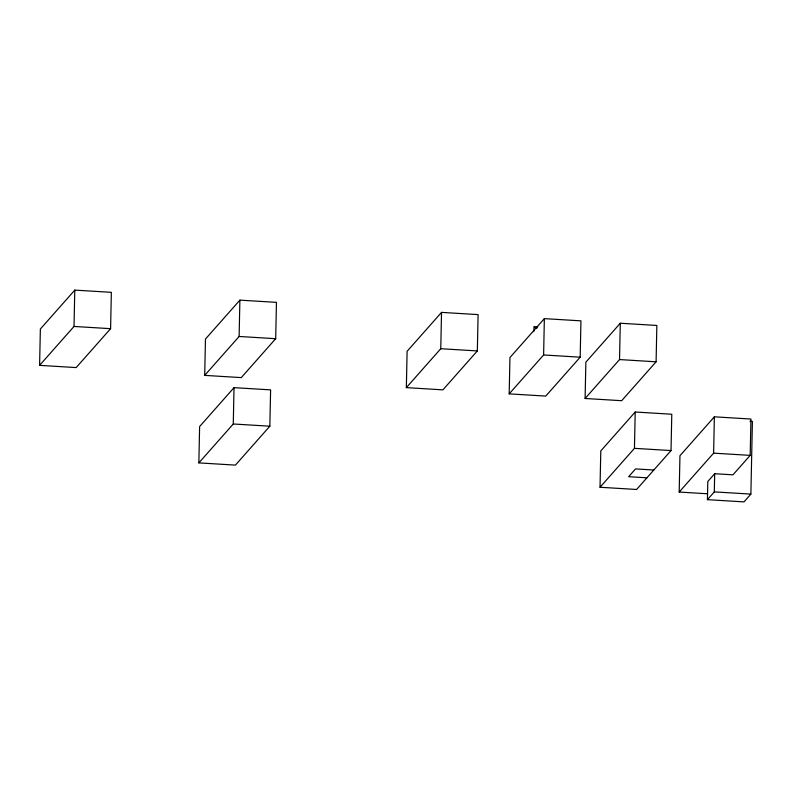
<?xml version="1.0" encoding="UTF-8"?>
<svg xmlns="http://www.w3.org/2000/svg" width="792" height="792" viewBox="0 0 792 792"><rect width="100%" height="100%" fill="white"/><g stroke="black" fill="none" stroke-linecap="round" stroke-linejoin="round"><path stroke-width="1.19" d="M39.6 365.36L40.362 329.026L74.785 290.11L111.355 292.337L110.593 328.67L76.171 367.577L39.6 365.36L74.022 326.452L74.785 290.11M198.851 462.894L199.614 426.561L234.026 387.654L270.607 389.872L269.844 426.205L235.422 465.112L198.851 462.894L233.274 423.987L234.026 387.654M204.702 375.378L205.465 339.045L239.887 300.138L276.457 302.356L275.695 338.699L241.273 377.606L204.702 375.378L239.125 336.471L239.887 300.138M406.345 387.625L407.108 351.292L441.53 312.385L478.101 314.602L477.338 350.935L442.916 389.852L406.345 387.625L440.768 348.718L441.53 312.385M509.187 393.872L509.949 357.538L544.361 318.632L580.942 320.849L580.18 357.182L545.757 396.089L509.187 393.872L543.609 354.964L544.361 318.632M585.1 398.485L585.862 362.152L620.284 323.235L656.855 325.462L656.093 361.796L621.671 400.702L585.1 398.485L619.522 359.568L620.284 323.235M600.029 487.258L600.791 450.925L635.214 412.008L671.784 414.236L671.022 450.569L636.6 489.476L600.029 487.258L634.451 448.341L635.214 412.008M707.226 493.762L679.189 492.06L679.952 455.727L714.374 416.82L750.945 419.037L750.182 455.37L732.976 474.824L714.681 473.715L707.801 481.496L707.424 499.663L743.995 501.89L750.875 494.099L752.4 421.433L749.965 421.285M679.189 492.06L713.612 453.153L714.374 416.82M707.424 499.663L714.305 491.882L714.681 473.715M533.739 331.7L534.125 326.779L537.788 326.997M74.022 326.452L110.593 328.67M239.125 336.471L275.695 338.699M440.768 348.718L477.338 350.935M543.609 354.964L580.18 357.182M619.522 359.568L656.093 361.796M233.274 423.987L269.844 426.205M634.451 448.341L671.022 450.569M713.612 453.153L750.182 455.37M653.816 470.022L635.531 468.913L628.64 476.695L646.925 477.804M714.305 491.882L750.875 494.099M534.125 326.779L536.827 328.541"/></g></svg>
